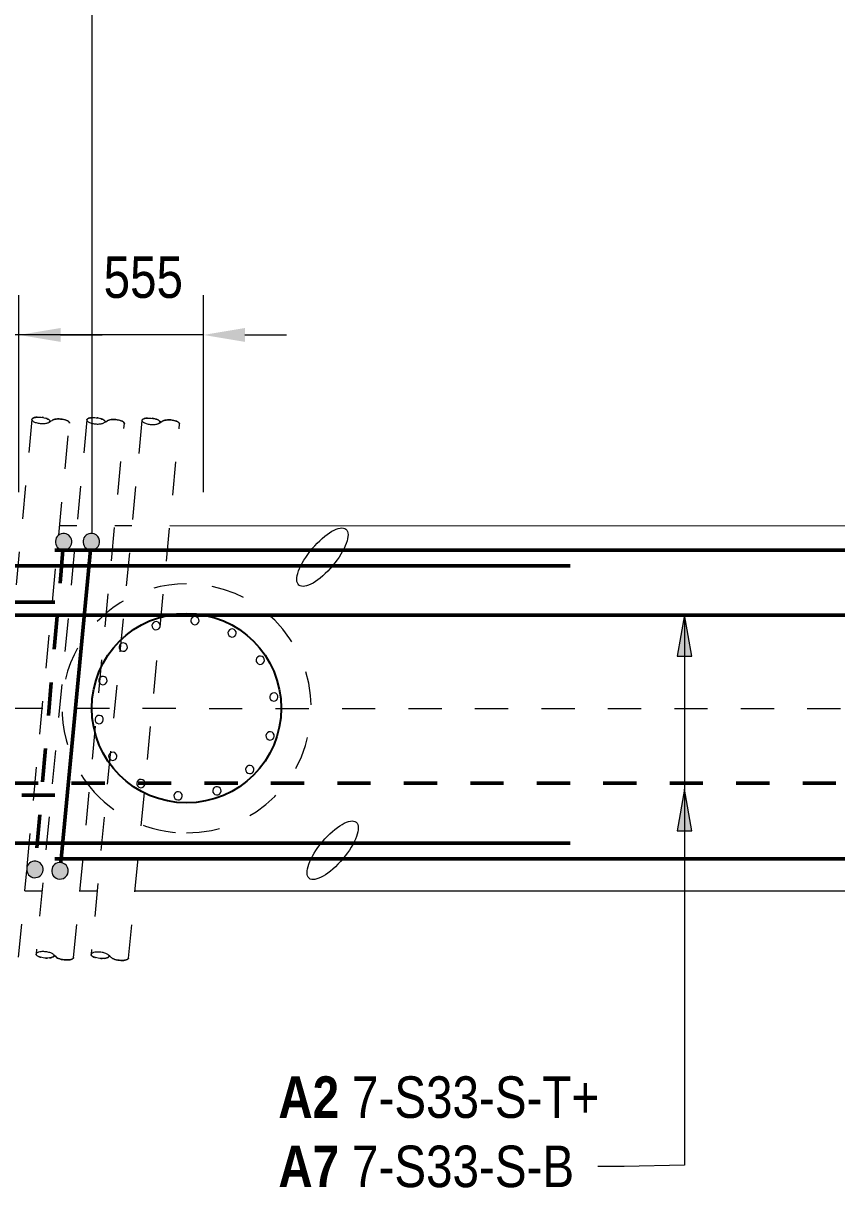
# Model space of a CAD drawing. Header units: metres. Extents: x -1691 to -1596, y 2 to 594.
# Drawn here: x -1686.63 to -1684.182, y 587.725 to 591.23 of the extents above; entities that cross this region are included whole.
import ezdxf

# ---------------------------------------------------------------- set-up
doc = ezdxf.new("R2010")
doc.units = ezdxf.units.M
doc.linetypes.add('JacobsDash', pattern=[0.0045, 0.003, -0.0015])
doc.linetypes.add('JacobsGridLine', pattern=[0.0145, 0.01, -0.001, 0.0025, -0.001])
doc.layers.get('Defpoints').update_dxf_attribs({"color": 41})
for name, color, linetype, lineweight in [('BRIDGE-ABUTMENT-CONC', 7, 'Continuous', 50), ('D-BDGE', 7, 'Continuous', 13), ('D-BDGE-FNDN-LINES-18-HID', 7, 'JacobsDash', 18), ('D-BDGE-LINE', 7, 'Continuous', 9), ('D-ENHA-GEN-LINE-GRIDS', 7, 'Continuous', 9), ('D-ENHA-TEXT', 7, 'Continuous', 9), ('D-ENHA-TEXT-DIMS', 7, 'Continuous', 9)]:
    doc.layers.add(name, color=color, linetype=linetype, lineweight=lineweight)
doc.layers.add('D-BDGE-Conduits', color=1, linetype='Continuous', lineweight=9, true_color=0xff0000)
doc.styles.add('Arial Narrow', font='ARIALN.TTF', dxfattribs={"height": 0.125})
doc.styles.add('Arial Narrow_B', font='ARIALNB.TTF', dxfattribs={"height": 0.125})
doc.dimstyles.new('Dimension_Standard_O__mm_', dxfattribs={"dimscale": 0.3048, "dimtxt": 0.127929, "dimasz": 0.410105, "dimexe": 0.393701, "dimexo": 0.246063, "dimgap": 0.246063, "dimtad": 1, "dimdec": 0, "dimlfac": 1000, "dimzin": 0, "dimdsep": 46, "dimtxsty": 'Arial Narrow', "dimsah": 1, "dimcen": 0.09, "dimaunit": 1, "dimadec": 4, "dimazin": 0, "dimtfac": 1, "dimtdec": 4, "dimtix": 1, "dimtmove": 2, "dimatfit": 3, "dimfxl": 1, "dimtvp": 1, "dimtfill": 1, "dimtolj": 1, "dimtzin": 0, "dimlwd": 18, "dimlwe": 18, "dimarcsym": 2})

# ---------------------------------------------------------------- blocks, each defined once
blk = doc.blocks.new('01_SFO_FRP_Pile_CastInPlace_CS - CAST-IN-PLACE PILE - 0750-7668704-DRG-1076- ABUTMENT B REINFORCEMENT PLAN')
at = {"layer": 'D-BDGE-FNDN-LINES-18-HID', "color": 252, "true_color": 0x888888}
for start, end in [(90, 270), (39.0318, 90), (270, 39.0084)]:
    blk.add_arc((0, 0), 0.375, start, end, dxfattribs=at)
blk = doc.blocks.new('CS_DET_Reinf_Bar Marking - Scale 10-6090033-DRG-1076- ABUTMENT B REINFORCEMENT PLAN')
at = {"layer": 'D-BDGE-LINE'}
for start, end in [(0, 180), (180, 0)]:
    blk.add_arc((0, 0), 0.0125, start, end, dxfattribs=at)
blk = doc.blocks.new('CS_DET_Rebar Combined - Multiple Bar-7508282-DRG-1076- ABUTMENT B REINFORCEMENT PLAN')
at = {"layer": 'D-BDGE-LINE', "lineweight": 50}
blk.add_line((0, 0), (11.8101, 0), dxfattribs=at)
blk = doc.blocks.new('CS_DET_Rebar Combined - Multiple Bar-6437897-DRG-1076- ABUTMENT B REINFORCEMENT PLAN')
at = {"layer": 'D-BDGE-LINE'}
blk.add_hatch(color=256, dxfattribs=at).paths.add_polyline_path([(0, -0.025), (0.0065, -0.0241), (0.0125, -0.0217), (0.0177, -0.0177), (0.0217, -0.0125), (0.0241, -0.0065), (0.025, 0), (0.0241, 0.0065), (0.0217, 0.0125), (0.0177, 0.0177), (0.0125, 0.0217), (0.0065, 0.0241), (0, 0.025), (-0.0065, 0.0241), (-0.0125, 0.0217), (-0.0177, 0.0177), (-0.0217, 0.0125), (-0.0241, 0.0065), (-0.025, 0), (-0.0241, -0.0065), (-0.0217, -0.0125), (-0.0177, -0.0177), (-0.0125, -0.0217), (-0.0065, -0.0241)])
at = {"layer": 'D-BDGE-LINE', "lineweight": 50}
blk.add_line((0.025, 0), (2.2652, 0), dxfattribs=at)
at = {"layer": 'D-BDGE-LINE'}
for start, end in [(360, 180), (180, 360)]:
    blk.add_arc((0, 0), 0.025, start, end, dxfattribs=at)
blk = doc.blocks.new('CS_DET_Rebar Combined - Multiple Bar-6437898-DRG-1076- ABUTMENT B REINFORCEMENT PLAN')
at = {"layer": 'D-BDGE-LINE'}
blk.add_hatch(color=256, dxfattribs=at).paths.add_polyline_path([(0, -0.025), (0.0065, -0.0241), (0.0125, -0.0217), (0.0177, -0.0177), (0.0217, -0.0125), (0.0241, -0.0065), (0.025, 0), (0.0241, 0.0065), (0.0217, 0.0125), (0.0177, 0.0177), (0.0125, 0.0217), (0.0065, 0.0241), (0, 0.025), (-0.0065, 0.0241), (-0.0125, 0.0217), (-0.0177, 0.0177), (-0.0217, 0.0125), (-0.0241, 0.0065), (-0.025, 0), (-0.0241, -0.0065), (-0.0217, -0.0125), (-0.0177, -0.0177), (-0.0125, -0.0217), (-0.0065, -0.0241)])
at = {"layer": 'D-BDGE-LINE', "linetype": 'JacobsDash', "lineweight": 50}
blk.add_line((2.3138, 0), (0.025, 0), dxfattribs=at)
at = {"layer": 'D-BDGE-LINE'}
for start, end in [(360, 180), (180, 360)]:
    blk.add_arc((0, 0), 0.025, start, end, dxfattribs=at)
blk = doc.blocks.new('CS_DET_Rebar Combined - Multiple Bar-7508228-DRG-1076- ABUTMENT B REINFORCEMENT PLAN')
at = {"layer": 'D-BDGE-LINE', "lineweight": 50}
blk.add_line((0, 0), (10.1751, 0), dxfattribs=at)
blk = doc.blocks.new('CS_DET_Rebar Combined - Multiple Bar-7508365-DRG-1076- ABUTMENT B REINFORCEMENT PLAN')
at = {"layer": 'D-BDGE-LINE', "linetype": 'JacobsDash', "lineweight": 50}
blk.add_line((11.8101, 0), (0, 0), dxfattribs=at)
blk = doc.blocks.new('CS_DET_Rebar Combined - Multiple Bar-6437895-DRG-1076- ABUTMENT B REINFORCEMENT PLAN')
at = {"layer": 'D-BDGE-LINE'}
blk.add_hatch(color=256, dxfattribs=at).paths.add_polyline_path([(0, -0.025), (0.0065, -0.0241), (0.0125, -0.0217), (0.0177, -0.0177), (0.0217, -0.0125), (0.0241, -0.0065), (0.025, 0), (0.0241, 0.0065), (0.0217, 0.0125), (0.0177, 0.0177), (0.0125, 0.0217), (0.0065, 0.0241), (0, 0.025), (-0.0065, 0.0241), (-0.0125, 0.0217), (-0.0177, 0.0177), (-0.0217, 0.0125), (-0.0241, 0.0065), (-0.025, 0), (-0.0241, -0.0065), (-0.0217, -0.0125), (-0.0177, -0.0177), (-0.0125, -0.0217), (-0.0065, -0.0241)])
at = {"layer": 'D-BDGE-LINE', "lineweight": 50}
blk.add_line((0.025, 0), (3.887, 0), dxfattribs=at)
at = {"layer": 'D-BDGE-LINE'}
for start, end in [(360, 180), (180, 360)]:
    blk.add_arc((0, 0), 0.025, start, end, dxfattribs=at)
blk = doc.blocks.new('CS_DET_Rebar Combined - Multiple Bar-6437894-DRG-1076- ABUTMENT B REINFORCEMENT PLAN')
at = {"layer": 'D-BDGE-LINE'}
blk.add_hatch(color=256, dxfattribs=at).paths.add_polyline_path([(0, -0.025), (0.0065, -0.0241), (0.0125, -0.0217), (0.0177, -0.0177), (0.0217, -0.0125), (0.0241, -0.0065), (0.025, 0), (0.0241, 0.0065), (0.0217, 0.0125), (0.0177, 0.0177), (0.0125, 0.0217), (0.0065, 0.0241), (0, 0.025), (-0.0065, 0.0241), (-0.0125, 0.0217), (-0.0177, 0.0177), (-0.0217, 0.0125), (-0.0241, 0.0065), (-0.025, 0), (-0.0241, -0.0065), (-0.0211, -0.0132), (-0.0177, -0.0177), (-0.0125, -0.0217), (-0.0065, -0.0241)])
at = {"layer": 'D-BDGE-LINE', "lineweight": 50}
blk.add_line((0.025, 0), (3.7945, 0), dxfattribs=at)
at = {"layer": 'D-BDGE-LINE'}
for start, end in [(360, 180), (180, 360)]:
    blk.add_arc((0, 0), 0.025, start, end, dxfattribs=at)
blk = doc.blocks.new('SC_DET_BREAK LINE - Pipe Break-6390638-DRG-1076- ABUTMENT B REINFORCEMENT PLAN')
at = {"layer": 'D-BDGE-LINE', "color": 143, "lineweight": 13, "true_color": 0x78aac8}
for p, q in [((0.0608, 0.003), (0.0567, 0)), ((0.0567, 0), (0.0608, 0.003)), ((0.0567, 0), (0.0526, -0.003)), ((0.0567, 0), (0.0526, -0.003)), ((0.0608, -0.003), (0.0567, 0)), ((0.0567, 0), (0.0608, -0.003))]:
    blk.add_line(p, q, dxfattribs=at)
for start_param, end_param in [(3.141593, 3.817006), (3.846645, 4.551655), (4.551698, 5.256721), (5.256751, 5.961804)]:
    blk.add_ellipse((0.027, 0), major_axis=(0.027, 0), ratio=0.349427, start_param=start_param, end_param=end_param, dxfattribs=at)
for points, knots in [([(0.0526, -0.003), (0.0521, -0.0035), (0.0509, -0.0045), (0.0482, -0.0059), (0.0449, -0.0071), (0.0398, -0.0085), (0.0323, -0.0095), (0.0226, -0.0095), (0.0119, -0.0082), (0.0043, -0.0056), (0.0006, -0.0025), (0, -0.0008), (0, 0)], [0, 0, 0, 0, 0.0625, 0.125, 0.1875, 0.25, 0.375, 0.5, 0.625, 0.8125, 0.90625, 1, 1, 1, 1]), ([(0.1134, 0), (0.1134, 0.0007), (0.1129, 0.0022), (0.1107, 0.0043), (0.1072, 0.0062), (0.1025, 0.0077), (0.0969, 0.0088), (0.0908, 0.0094), (0.0844, 0.0095), (0.076, 0.0089), (0.0686, 0.0074), (0.0633, 0.005), (0.0615, 0.0037), (0.0608, 0.003)], [0.5, 0.5, 0.5, 0.5, 0.5416667, 0.5833333, 0.625, 0.6666667, 0.7083333, 0.75, 0.7916667, 0.8333333, 0.9166667, 0.9583333, 1, 1, 1, 1]), ([(0.1134, 0), (0.1134, -0.0006), (0.1132, -0.0017), (0.1119, -0.0033), (0.1099, -0.0048), (0.1071, -0.0062), (0.1037, -0.0073), (0.0984, -0.0086), (0.0878, -0.0099), (0.0746, -0.009), (0.0649, -0.006), (0.0618, -0.004), (0.0608, -0.003)], [0, 0, 0, 0, 0.0625, 0.125, 0.1875, 0.25, 0.3125, 0.375, 0.5, 0.75, 0.875, 1, 1, 1, 1])]:
    blk.add_open_spline(points, degree=3, knots=knots, dxfattribs=at)
for points in [[(0.1129, -0.002), (0.1132, -0.0013), (0.1134, -0.0007), (0.1134, 0)], [(0.0608, -0.003), (0.0614, -0.0036), (0.0622, -0.0042), (0.0632, -0.0048)], [(0.0641, -0.0053), (0.0649, -0.0057), (0.0657, -0.0061), (0.0667, -0.0064)], [(0.0679, -0.0069), (0.0693, -0.0073), (0.0708, -0.0077), (0.0724, -0.0081)], [(0.0794, -0.0091), (0.0806, -0.0092), (0.0818, -0.0093), (0.0831, -0.0094)], [(0.098, -0.0085), (0.0991, -0.0084), (0.1003, -0.0081), (0.1014, -0.0079)], [(0.1029, -0.0075), (0.1044, -0.0071), (0.1058, -0.0066), (0.107, -0.0061)], [(0.107, -0.0061), (0.1082, -0.0056), (0.1093, -0.0051), (0.1102, -0.0045)], [(0.111, -0.0039), (0.1116, -0.0035), (0.112, -0.003), (0.1124, -0.0026)]]:
    blk.add_open_spline(points, degree=3, dxfattribs=at)
blk = doc.blocks.new('SC_DET_BREAK LINE - Pipe Break-V2-DRG-1076- ABUTMENT B REINFORCEMENT PLAN')
at = {"layer": 'D-BDGE-LINE', "color": 143, "lineweight": 13, "true_color": 0x78aac8}
for p, q in [((0.0608, 0.003), (0.0567, 0)), ((0.0567, 0), (0.0608, 0.003)), ((0.0567, 0), (0.0526, -0.003)), ((0.0567, 0), (0.0526, -0.003)), ((0.0608, -0.003), (0.0567, 0)), ((0.0567, 0), (0.0608, -0.003))]:
    blk.add_line(p, q, dxfattribs=at)
for start_param, end_param in [(3.141593, 4.551655), (4.551698, 5.256721), (5.256751, 5.961804)]:
    blk.add_ellipse((0.027, 0), major_axis=(0.027, 0), ratio=0.349427, start_param=start_param, end_param=end_param, dxfattribs=at)
for points, knots in [([(0.0526, -0.003), (0.0521, -0.0035), (0.0509, -0.0045), (0.0482, -0.0059), (0.0449, -0.0071), (0.0398, -0.0085), (0.0323, -0.0095), (0.0226, -0.0095), (0.0119, -0.0082), (0.0043, -0.0056), (0.0006, -0.0025), (0, -0.0008), (0, 0)], [0, 0, 0, 0, 0.0625, 0.125, 0.1875, 0.25, 0.375, 0.5, 0.625, 0.8125, 0.90625, 1, 1, 1, 1]), ([(0.1134, 0), (0.1134, 0.0007), (0.1129, 0.0022), (0.1107, 0.0043), (0.1072, 0.0062), (0.1025, 0.0077), (0.0969, 0.0088), (0.0908, 0.0094), (0.0844, 0.0095), (0.076, 0.0089), (0.0686, 0.0074), (0.0633, 0.005), (0.0615, 0.0037), (0.0608, 0.003)], [0.5, 0.5, 0.5, 0.5, 0.5416667, 0.5833333, 0.625, 0.6666667, 0.7083333, 0.75, 0.7916667, 0.8333333, 0.9166667, 0.9583333, 1, 1, 1, 1]), ([(0.1134, 0), (0.1134, -0.0006), (0.1132, -0.0017), (0.1119, -0.0033), (0.1099, -0.0048), (0.1071, -0.0062), (0.1037, -0.0073), (0.0984, -0.0086), (0.0878, -0.0099), (0.0746, -0.009), (0.0649, -0.006), (0.0618, -0.004), (0.0608, -0.003)], [0, 0, 0, 0, 0.0625, 0.125, 0.1875, 0.25, 0.3125, 0.375, 0.5, 0.75, 0.875, 1, 1, 1, 1])]:
    blk.add_open_spline(points, degree=3, knots=knots, dxfattribs=at)
for points in [[(0.1129, -0.002), (0.1132, -0.0013), (0.1134, -0.0007), (0.1134, 0)], [(0.0608, -0.003), (0.0614, -0.0036), (0.0622, -0.0042), (0.0632, -0.0048)], [(0.0641, -0.0053), (0.0649, -0.0057), (0.0657, -0.0061), (0.0667, -0.0064)], [(0.0679, -0.0069), (0.0693, -0.0073), (0.0708, -0.0077), (0.0724, -0.0081)], [(0.0794, -0.0091), (0.0806, -0.0092), (0.0819, -0.0093), (0.0832, -0.0094)], [(0.098, -0.0085), (0.0991, -0.0084), (0.1003, -0.0081), (0.1014, -0.0079)], [(0.1029, -0.0075), (0.1044, -0.0071), (0.1058, -0.0066), (0.107, -0.0061)], [(0.107, -0.0061), (0.1082, -0.0056), (0.1093, -0.0051), (0.1102, -0.0045)], [(0.111, -0.0039), (0.1116, -0.0035), (0.112, -0.003), (0.1124, -0.0026)]]:
    blk.add_open_spline(points, degree=3, dxfattribs=at)
blk = doc.blocks.new('SC_DET_BREAK LINE - Pipe Break-6390852-DRG-1076- ABUTMENT B REINFORCEMENT PLAN')
at = {"layer": 'D-BDGE-LINE', "color": 143, "lineweight": 13, "true_color": 0x78aac8}
for p, q in [((0.0526, 0.003), (0.0567, 0)), ((0.0567, 0), (0.0526, 0.003)), ((0.0567, 0), (0.0608, 0.003)), ((0.0567, 0), (0.0608, 0.003)), ((0.0567, 0), (0.0608, -0.003)), ((0.0567, 0), (0.0608, -0.003))]:
    blk.add_line(p, q, dxfattribs=at)
for major_axis, start_param, end_param in [((-0.027, 0), 5.578132, 6.283185), ((0.027, 0), 1.731487, 2.436519), ((0.027, 0), 1.026434, 1.731449), ((0.027, 0), 0.321381, 1.026384)]:
    blk.add_ellipse((0.027, 0), major_axis=major_axis, ratio=0.349427, start_param=start_param, end_param=end_param, dxfattribs=at)
for points, knots in [([(0, 0), (0, 0.0006), (0.0003, 0.0017), (0.0015, 0.0033), (0.0036, 0.0048), (0.0063, 0.0062), (0.0097, 0.0073), (0.015, 0.0086), (0.0256, 0.0099), (0.0389, 0.009), (0.0486, 0.006), (0.0516, 0.004), (0.0526, 0.003)], [0, 0, 0, 0, 0.0625, 0.125, 0.1875, 0.25, 0.3125, 0.375, 0.5, 0.75, 0.875, 1, 1, 1, 1]), ([(0.0608, 0.003), (0.0613, 0.0035), (0.0626, 0.0045), (0.0652, 0.0059), (0.0685, 0.0071), (0.0737, 0.0085), (0.0812, 0.0095), (0.0908, 0.0095), (0.1015, 0.0082), (0.1091, 0.0056), (0.1128, 0.0025), (0.1134, 0.0008), (0.1134, 0)], [0, 0, 0, 0, 0.0625, 0.125, 0.1875, 0.25, 0.375, 0.5, 0.625, 0.8125, 0.90625, 1, 1, 1, 1]), ([(0.0608, -0.003), (0.0615, -0.0037), (0.0633, -0.005), (0.0673, -0.0068), (0.0723, -0.0082), (0.0801, -0.0094), (0.0909, -0.0097), (0.103, -0.0079), (0.11, -0.005), (0.1129, -0.0022), (0.1134, -0.0007), (0.1134, 0)], [0, 0, 0, 0, 0.0416667, 0.0833333, 0.125, 0.1666667, 0.25, 0.3333333, 0.4166667, 0.4583333, 0.5, 0.5, 0.5, 0.5])]:
    blk.add_open_spline(points, degree=3, knots=knots, dxfattribs=at)
for points in [[(0.0632, 0.0048), (0.0622, 0.0042), (0.0614, 0.0036), (0.0608, 0.003)], [(0.0667, 0.0064), (0.0657, 0.0061), (0.0649, 0.0057), (0.0641, 0.0053)], [(0.0724, 0.0081), (0.0708, 0.0077), (0.0693, 0.0073), (0.0679, 0.0069)], [(0.0832, 0.0094), (0.0819, 0.0093), (0.0806, 0.0092), (0.0794, 0.0091)], [(0.1014, 0.0079), (0.1003, 0.0081), (0.0991, 0.0084), (0.098, 0.0085)], [(0.107, 0.0061), (0.1058, 0.0066), (0.1044, 0.0071), (0.1029, 0.0075)], [(0.1102, 0.0045), (0.1093, 0.0051), (0.1082, 0.0056), (0.107, 0.0061)], [(0.1124, 0.0026), (0.112, 0.003), (0.1116, 0.0035), (0.111, 0.0039)], [(0.1134, 0), (0.1134, 0.0007), (0.1132, 0.0013), (0.1129, 0.002)]]:
    blk.add_open_spline(points, degree=3, dxfattribs=at)
blk = doc.blocks.new('CS_DET_Rebar Combined - Multiple Bar-6421091-DRG-1076- ABUTMENT B REINFORCEMENT PLAN')
at = {"layer": 'D-BDGE-LINE'}
for points in [[(-0.025, 0), (-0.0241, -0.0065), (-0.0217, -0.0125), (-0.0177, -0.0177), (-0.0125, -0.0217), (-0.0065, -0.0241), (0, -0.025), (0.0065, -0.0241), (0.0125, -0.0217), (0.0177, -0.0177), (0.0217, -0.0125), (0.0241, -0.0065), (0.025, 0), (0.0241, 0.0065), (0.0217, 0.0125), (0.0177, 0.0177), (0.0125, 0.0217), (0.0065, 0.0241), (0, 0.025), (-0.0065, 0.0241), (-0.0125, 0.0217), (-0.0177, 0.0177), (-0.0217, 0.0125), (-0.0241, 0.0065)], [(0.97, 0), (0.9709, -0.0065), (0.9733, -0.0125), (0.9773, -0.0177), (0.9825, -0.0217), (0.9885, -0.0241), (0.995, -0.025), (1.0015, -0.0241), (1.0075, -0.0217), (1.0127, -0.0177), (1.0167, -0.0125), (1.0191, -0.0065), (1.02, 0), (1.0191, 0.0065), (1.0167, 0.0125), (1.0127, 0.0177), (1.0075, 0.0217), (1.0002, 0.0243), (0.995, 0.025), (0.9885, 0.0241), (0.9825, 0.0217), (0.9773, 0.0177), (0.9731, 0.0119), (0.9709, 0.0065)]]:
    blk.add_hatch(color=256, dxfattribs=at).paths.add_polyline_path(points)
at = {"layer": 'D-BDGE-LINE', "lineweight": 50}
blk.add_line((0.025, 0), (0.97, 0), dxfattribs=at)
at = {"layer": 'D-BDGE-LINE'}
for centre, start, end in [((0, 0), 0, 180), ((0.995, 0), 0, 180), ((0, 0), 180, 360), ((0.995, 0), 180, 360)]:
    blk.add_arc(centre, 0.025, start, end, dxfattribs=at)
blk = doc.blocks.new('CS_DET_Rebar Combined - Multiple Bar-6421205-DRG-1076- ABUTMENT B REINFORCEMENT PLAN')
at = {"layer": 'D-BDGE-LINE'}
for points in [[(-0.025, 0), (-0.0241, -0.0065), (-0.0217, -0.0125), (-0.0177, -0.0177), (-0.0125, -0.0217), (-0.0065, -0.0241), (0, -0.025), (0.0065, -0.0241), (0.0125, -0.0217), (0.0177, -0.0177), (0.0217, -0.0125), (0.0241, -0.0065), (0.025, 0), (0.0241, 0.0065), (0.0217, 0.0125), (0.0177, 0.0177), (0.0125, 0.0217), (0.0065, 0.0241), (0, 0.025), (-0.0065, 0.0241), (-0.0125, 0.0217), (-0.0177, 0.0177), (-0.0217, 0.0125), (-0.0241, 0.0065)], [(0.965, 0), (0.9659, -0.0065), (0.9683, -0.0125), (0.9723, -0.0177), (0.9775, -0.0217), (0.9835, -0.0241), (0.99, -0.025), (0.9965, -0.0241), (1.0025, -0.0217), (1.0077, -0.0177), (1.0117, -0.0125), (1.0141, -0.0065), (1.015, 0), (1.0141, 0.0065), (1.0117, 0.0125), (1.0077, 0.0177), (1.0025, 0.0217), (0.9965, 0.0241), (0.99, 0.025), (0.9835, 0.0241), (0.9775, 0.0217), (0.9723, 0.0177), (0.9683, 0.0125), (0.9656, 0.0048)]]:
    blk.add_hatch(color=256, dxfattribs=at).paths.add_polyline_path(points)
at = {"layer": 'D-BDGE-LINE', "linetype": 'JacobsDash', "lineweight": 50}
blk.add_line((0.965, 0), (0.025, 0), dxfattribs=at)
at = {"layer": 'D-BDGE-LINE'}
for centre, start, end in [((0, 0), 0, 180), ((0.99, 0), 0, 180), ((0, 0), 180, 360), ((0.99, 0), 180, 360)]:
    blk.add_arc(centre, 0.025, start, end, dxfattribs=at)
blk = doc.blocks.new('DIMBLOCK7-DRG-1076- ABUTMENT B REINFORCEMENT PLAN')
at = {"layer": 'D-ENHA-TEXT-DIMS', "color": 0, "lineweight": 18, "transparency": 16777216}
for p, q in [((-1687.1879, 589.8187), (-1687.1879, 590.412)), ((-1686.6429, 589.8187), (-1686.6429, 590.412)), ((-1687.3129, 590.292), (-1687.4379, 590.292)), ((-1686.6429, 590.292), (-1687.1879, 590.292)), ((-1686.5179, 590.292), (-1686.3929, 590.292))]:
    blk.add_line(p, q, dxfattribs=at)
at = {"layer": 'D-ENHA-TEXT-DIMS', "color": 0, "transparency": 16777216}
for points in [[(-1687.3129, 590.3128), (-1687.3129, 590.2711), (-1687.1879, 590.292)], [(-1686.5179, 590.3128), (-1686.5179, 590.2711), (-1686.6429, 590.292)]]:
    blk.add_solid(points, dxfattribs=at)
at = {"layer": 'Defpoints', "color": 0, "transparency": 16777216}
for p in [(-1687.1879, 590.292), (-1687.1879, 589.7437), (-1686.6429, 589.7437)]:
    blk.add_point(p, dxfattribs=at)
at = {"layer": 'D-ENHA-TEXT-DIMS', "color": 0, "lineweight": 18, "transparency": 16777216, "insert": (-1687.1247, 590.5285), "char_height": 0.125, "width": 0.285099, "attachment_point": 1, "line_spacing_factor": 0.974696, "style": 'Arial Narrow', "bg_fill": 3, "box_fill_scale": 1.1, "bg_fill_color": 256, "bg_fill_true_color": 13158600, "bg_fill_transparency": 0}
blk.add_mtext('\\A1;545', dxfattribs=at)
blk = doc.blocks.new('DIMBLOCK8-DRG-1076- ABUTMENT B REINFORCEMENT PLAN')
at = {"layer": 'D-ENHA-TEXT-DIMS', "color": 0, "lineweight": 18, "transparency": 16777216}
for p, q in [((-1686.6429, 589.8187), (-1686.6429, 590.412)), ((-1686.0879, 589.8187), (-1686.0879, 590.412)), ((-1686.7679, 590.292), (-1686.8929, 590.292)), ((-1686.0879, 590.292), (-1686.6429, 590.292)), ((-1685.9629, 590.292), (-1685.8379, 590.292))]:
    blk.add_line(p, q, dxfattribs=at)
at = {"layer": 'D-ENHA-TEXT-DIMS', "color": 0, "transparency": 16777216}
for points in [[(-1686.7679, 590.3128), (-1686.7679, 590.2711), (-1686.6429, 590.292)], [(-1685.9629, 590.3128), (-1685.9629, 590.2711), (-1686.0879, 590.292)]]:
    blk.add_solid(points, dxfattribs=at)
at = {"layer": 'Defpoints', "color": 0, "transparency": 16777216}
for p in [(-1686.6429, 590.292), (-1686.6429, 589.7437), (-1686.0879, 589.7437)]:
    blk.add_point(p, dxfattribs=at)
at = {"layer": 'D-ENHA-TEXT-DIMS', "color": 0, "lineweight": 18, "transparency": 16777216, "insert": (-1686.3882, 590.5285), "char_height": 0.125, "width": 0.285099, "attachment_point": 1, "line_spacing_factor": 0.974696, "style": 'Arial Narrow', "bg_fill": 3, "box_fill_scale": 1.1, "bg_fill_color": 256, "bg_fill_true_color": 13158600, "bg_fill_transparency": 0}
blk.add_mtext('\\A1;555', dxfattribs=at)

msp = doc.modelspace()

# ---------------------------------------------------------------- hatches: boundary and pattern name
at = {"layer": 'D-ENHA-TEXT'}
for points in [[(-1684.6401, 589.4499), (-1684.6621, 589.3249), (-1684.618, 589.3249)], [(-1684.6401, 588.9247), (-1684.6621, 588.7997), (-1684.618, 588.7997)]]:
    msp.add_hatch(color=256, dxfattribs=at).paths.add_polyline_path(points)

# ---------------------------------------------------------------- linework, layer by layer
at = {"layer": 'BRIDGE-ABUTMENT-CONC', "lineweight": 13}
for p, q in [((-1686.5206, 589.7182), (-1686.4687, 589.7182)), ((-1686.3549, 589.7182), (-1686.303, 589.7182)), ((-1686.1891, 589.7181), (-1676.3742, 589.7161)), ((-1686.5735, 588.6182), (-1686.6253, 588.6182)), ((-1686.4078, 588.6182), (-1686.4596, 588.6182)), ((-1676.3744, 588.6161), (-1686.2938, 588.6182))]:
    msp.add_line(p, q, dxfattribs=at)
at = {"layer": 'D-BDGE', "lineweight": 9}
msp.add_line((-1686.4229, 589.6945), (-1686.4229, 591.6215), dxfattribs=at)
at = {"layer": 'D-BDGE', "color": 8, "lineweight": 25, "true_color": 0x808080}
msp.add_circle((-1686.1387, 589.1686), 0.285, dxfattribs=at)
at = {"layer": 'D-BDGE', "lineweight": 9}
for centre in [(-1685.7298, 589.6231), (-1685.699, 588.7409)]:
    msp.add_ellipse(centre, major_axis=(0.0707, 0.0843), ratio=0.363636, dxfattribs=at)
at = {"layer": 'D-BDGE-Conduits', "color": 143, "linetype": 'JacobsDash', "true_color": 0x78aac8}
for p, q in [((-1686.6041, 590.0376), (-1686.7572, 588.4301)), ((-1686.4384, 590.0362), (-1686.5916, 588.4287)), ((-1686.5232, 589.6896), (-1686.4911, 590.0268)), ((-1686.4786, 588.4179), (-1686.3255, 590.0254)), ((-1686.2728, 590.0347), (-1686.426, 588.4272)), ((-1686.313, 588.4165), (-1686.1599, 590.024)), ((-1686.6183, 588.6919), (-1686.5268, 589.6527)), ((-1686.6442, 588.4193), (-1686.6194, 588.6798))]:
    msp.add_line(p, q, dxfattribs=at)
at = {"layer": 'D-ENHA-GEN-LINE-GRIDS', "linetype": 'JacobsGridLine', "lineweight": 18}
msp.add_line((-1690.6708, 589.1691), (-1653.4199, 589.1612), dxfattribs=at)
at = {"layer": 'D-ENHA-TEXT'}
for p, q in [((-1684.6401, 589.4499), (-1684.6621, 589.3249)), ((-1684.618, 589.3249), (-1684.6401, 589.4499)), ((-1684.6401, 589.4499), (-1684.6401, 587.7932)), ((-1684.6621, 589.3249), (-1684.618, 589.3249)), ((-1684.6401, 588.9247), (-1684.6621, 588.7997)), ((-1684.618, 588.7997), (-1684.6401, 588.9247)), ((-1684.6401, 588.9247), (-1684.6401, 587.7932)), ((-1684.6621, 588.7997), (-1684.618, 588.7997)), ((-1684.8215, 587.7895), (-1684.9011, 587.7895)), ((-1684.6401, 587.7932), (-1684.8215, 587.7895)), ((-1684.6401, 587.7932), (-1684.8215, 587.7895))]:
    msp.add_line(p, q, dxfattribs=at)

# ---------------------------------------------------------------- block references
at = {"layer": 'D-BDGE-FNDN-LINES-18-HID', "color": 252, "true_color": 0x888888, "rotation": 179.9878831926534}
msp.add_blockref('01_SFO_FRP_Pile_CastInPlace_CS - CAST-IN-PLACE PILE - 0750-7668704-DRG-1076- ABUTMENT B REINFORCEMENT PLAN', (-1686.1386, 589.1681), dxfattribs=at)
at = {"layer": 'D-BDGE-LINE', "color": 143, "true_color": 0x78aac8}
for name, p, rotation in [('SC_DET_BREAK LINE - Pipe Break-V2-DRG-1076- ABUTMENT B REINFORCEMENT PLAN', (-1686.4911, 590.0268), 174.5587679176697), ('SC_DET_BREAK LINE - Pipe Break-V2-DRG-1076- ABUTMENT B REINFORCEMENT PLAN', (-1686.3255, 590.0254), 174.5587679176697), ('SC_DET_BREAK LINE - Pipe Break-6390638-DRG-1076- ABUTMENT B REINFORCEMENT PLAN', (-1686.1599, 590.024), 174.5587679176697), ('SC_DET_BREAK LINE - Pipe Break-6390852-DRG-1076- ABUTMENT B REINFORCEMENT PLAN', (-1686.4786, 588.4179), 174.5587679176684), ('SC_DET_BREAK LINE - Pipe Break-6390852-DRG-1076- ABUTMENT B REINFORCEMENT PLAN', (-1686.313, 588.4165), 174.5587679176684)]:
    msp.add_blockref(name, p, dxfattribs=dict(at, rotation=rotation))
at = {"layer": 'D-BDGE-LINE'}
for name, p, rotation in [('CS_DET_Rebar Combined - Multiple Bar-6421205-DRG-1076- ABUTMENT B REINFORCEMENT PLAN', (-1686.5948, 588.6833), 84.99999999997749), ('CS_DET_Rebar Combined - Multiple Bar-6421091-DRG-1076- ABUTMENT B REINFORCEMENT PLAN', (-1686.5196, 588.6791), 84.55876791765508), ('CS_DET_Rebar Combined - Multiple Bar-7508228-DRG-1076- ABUTMENT B REINFORCEMENT PLAN', (-1676.3596, 589.6446), 180), ('CS_DET_Rebar Combined - Multiple Bar-7508282-DRG-1076- ABUTMENT B REINFORCEMENT PLAN', (-1676.2746, 589.4481), 180), ('CS_DET_Reinf_Bar Marking - Scale 10-6090033-DRG-1076- ABUTMENT B REINFORCEMENT PLAN', (-1686.2304, 589.4169), 174.5189941014782), ('CS_DET_Reinf_Bar Marking - Scale 10-6090033-DRG-1076- ABUTMENT B REINFORCEMENT PLAN', (-1686.1135, 589.432), 174.5189941014782), ('CS_DET_Reinf_Bar Marking - Scale 10-6090033-DRG-1076- ABUTMENT B REINFORCEMENT PLAN', (-1686.0016, 589.3949), 174.5189941014782), ('CS_DET_Reinf_Bar Marking - Scale 10-6090033-DRG-1076- ABUTMENT B REINFORCEMENT PLAN', (-1686.3292, 589.3525), 174.5189941014782), ('CS_DET_Reinf_Bar Marking - Scale 10-6090033-DRG-1076- ABUTMENT B REINFORCEMENT PLAN', (-1685.9169, 589.3129), 174.5189941014782), ('CS_DET_Reinf_Bar Marking - Scale 10-6090033-DRG-1076- ABUTMENT B REINFORCEMENT PLAN', (-1686.3902, 589.2517), 174.5189941014782), ('CS_DET_Reinf_Bar Marking - Scale 10-6090033-DRG-1076- ABUTMENT B REINFORCEMENT PLAN', (-1685.8761, 589.2023), 174.5189941014782), ('CS_DET_Reinf_Bar Marking - Scale 10-6090033-DRG-1076- ABUTMENT B REINFORCEMENT PLAN', (-1686.4015, 589.1343), 174.5189941014782), ('CS_DET_Reinf_Bar Marking - Scale 10-6090033-DRG-1076- ABUTMENT B REINFORCEMENT PLAN', (-1685.8874, 589.085), 174.5189941014782), ('CS_DET_Reinf_Bar Marking - Scale 10-6090033-DRG-1076- ABUTMENT B REINFORCEMENT PLAN', (-1686.3607, 589.0237), 174.5189941014782), ('CS_DET_Reinf_Bar Marking - Scale 10-6090033-DRG-1076- ABUTMENT B REINFORCEMENT PLAN', (-1685.9484, 588.9841), 174.5189941014782), ('CS_DET_Rebar Combined - Multiple Bar-7508365-DRG-1076- ABUTMENT B REINFORCEMENT PLAN', (-1676.2746, 588.9426), 180), ('CS_DET_Reinf_Bar Marking - Scale 10-6090033-DRG-1076- ABUTMENT B REINFORCEMENT PLAN', (-1686.276, 588.9417), 174.5189941014782), ('CS_DET_Reinf_Bar Marking - Scale 10-6090033-DRG-1076- ABUTMENT B REINFORCEMENT PLAN', (-1686.1641, 588.9047), 174.5189941014782), ('CS_DET_Reinf_Bar Marking - Scale 10-6090033-DRG-1076- ABUTMENT B REINFORCEMENT PLAN', (-1686.0472, 588.9198), 174.5189941014782), ('CS_DET_Rebar Combined - Multiple Bar-7508228-DRG-1076- ABUTMENT B REINFORCEMENT PLAN', (-1676.3596, 588.7152), 180)]:
    msp.add_blockref(name, p, dxfattribs=dict(at, rotation=rotation))
for name, p in [('CS_DET_Rebar Combined - Multiple Bar-6437894-DRG-1076- ABUTMENT B REINFORCEMENT PLAN', (-1688.7792, 589.5974)), ('CS_DET_Rebar Combined - Multiple Bar-6437897-DRG-1076- ABUTMENT B REINFORCEMENT PLAN', (-1688.7999, 589.4881)), ('CS_DET_Rebar Combined - Multiple Bar-6437898-DRG-1076- ABUTMENT B REINFORCEMENT PLAN', (-1688.8484, 588.9068)), ('CS_DET_Rebar Combined - Multiple Bar-6437895-DRG-1076- ABUTMENT B REINFORCEMENT PLAN', (-1688.8717, 588.7624))]:
    msp.add_blockref(name, p, dxfattribs=at)

# ---------------------------------------------------------------- texts
at = {"layer": 'D-ENHA-TEXT', "char_height": 0.125, "attachment_point": 1, "style": 'Arial Narrow_B', "bg_fill": 3, "box_fill_scale": 1, "bg_fill_color": 256, "bg_fill_transparency": 0}
for s, insert in [('A2', (-1685.8625, 588.0604)), ('A7', (-1685.8625, 587.852))]:
    msp.add_mtext(s, dxfattribs=dict(at, insert=insert))

# ---------------------------------------------------------------- next in the draw order: texts
at = {"layer": 'D-ENHA-TEXT', "char_height": 0.125, "attachment_point": 1, "style": 'Arial Narrow', "bg_fill": 3, "box_fill_scale": 1, "bg_fill_color": 256, "bg_fill_transparency": 0}
for s, insert in [(' 7-S33-S-T+', (-1685.6805, 588.0604)), (' 7-S33-S-B', (-1685.6805, 587.852))]:
    msp.add_mtext(s, dxfattribs=dict(at, insert=insert))

# ---------------------------------------------------------------- next in the draw order: dimensions: what is measured, and where the dimension line sits
at = {"layer": 'D-ENHA-TEXT-DIMS', "lineweight": 18}
dim = msp.add_linear_dim(base=(-1687.1879, 590.292), p1=(-1686.6429, 589.7437), p2=(-1687.1879, 589.7437), dimstyle='Dimension_Standard_O__mm_', override={"dimpost": '<>', "dimfxl": 0.545}, dxfattribs=at)
dim.commit()
dim.dimension.update_dxf_attribs({"geometry": 'DIMBLOCK7-DRG-1076- ABUTMENT B REINFORCEMENT PLAN', "text_midpoint": (-1686.9822, 590.4452), "dimtype": 160})

# ---------------------------------------------------------------- next in the draw order: dimensions: what is measured, and where the dimension line sits
dim = msp.add_linear_dim(base=(-1686.6429, 590.292), p1=(-1686.0879, 589.7437), p2=(-1686.6429, 589.7437), angle=0, dimstyle='Dimension_Standard_O__mm_', override={"dimpost": '<>', "dimfxl": 0.555}, dxfattribs=at)
dim.commit()
dim.dimension.update_dxf_attribs({"geometry": 'DIMBLOCK8-DRG-1076- ABUTMENT B REINFORCEMENT PLAN', "text_midpoint": (-1686.2457, 590.4452), "dimtype": 160})

doc.saveas('drawing.dxf')
